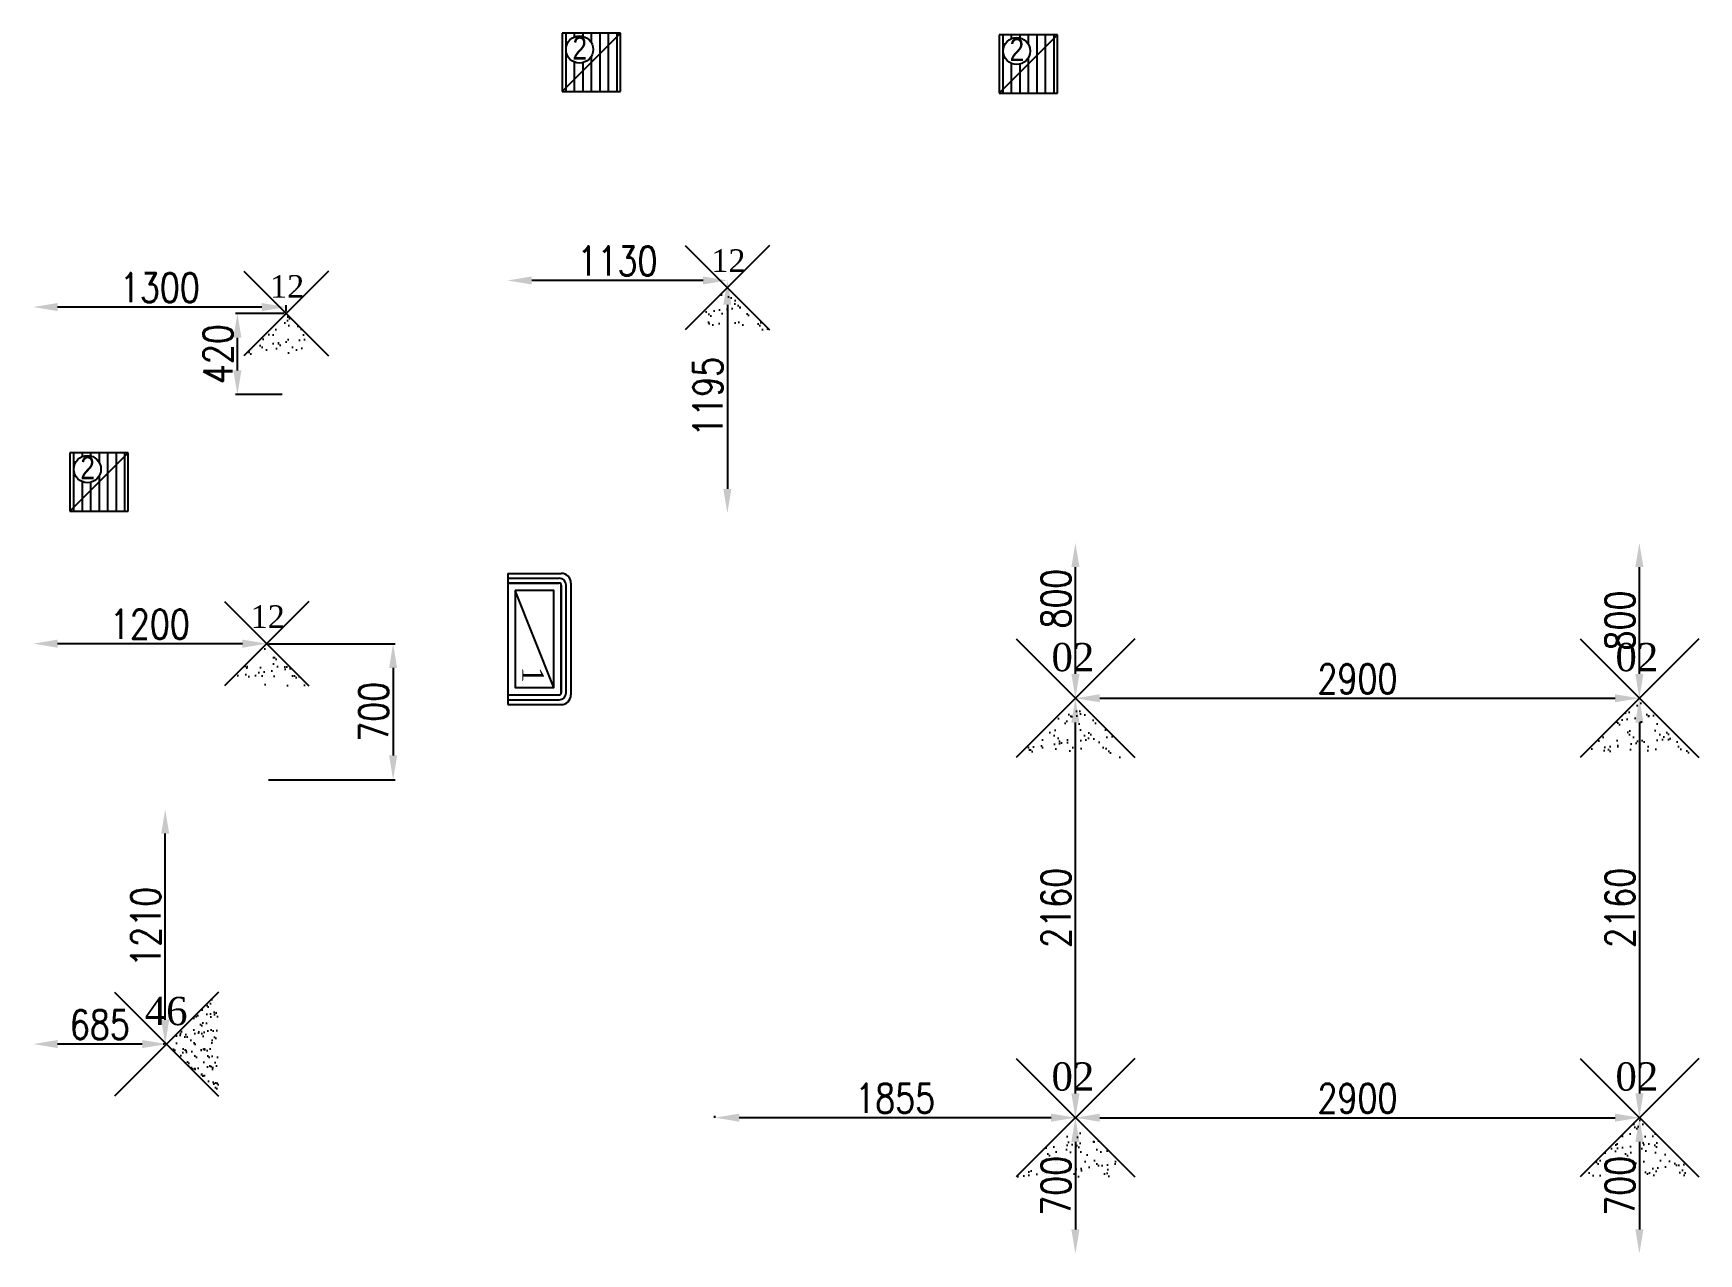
# Model space of a CAD drawing. Header units: millimetres. Extents: x -229 to 38456, y 27305 to 65049.
# Drawn here: x -229 to 8335, y 42443 to 48722 of the extents above; entities that cross this region are included whole.
import ezdxf
from ezdxf.enums import TextEntityAlignment as Align

# ---------------------------------------------------------------- set-up
doc = ezdxf.new("R2010")
doc.units = ezdxf.units.MM
doc.header["$LTSCALE"] = 700
doc.header["$MEASUREMENT"] = 0
doc.header["$PDMODE"] = 35
doc.header["$PDSIZE"] = -25
for name, color, linetype in [('DIF 02', 74, 'Continuous'), ('DIF 12', 84, 'Continuous'), ('DIF 46', 74, 'Continuous'), ('Low pickup 500x200', 10, 'Continuous'), ('Return grill 300x300', 5, 'Continuous'), ('RETURN GRILL-600x300', 5, 'Continuous'), ('SA-DIMSTYLE', 2, 'Continuous')]:
    doc.layers.add(name, color=color, linetype=linetype)
doc.styles.add('ROMANS', font='romans', dxfattribs={"width": 0.8})
doc.styles.add('style1', font='ARIALN.TTF')
doc.styles.add('TECHNICBOLD', font='times.ttf', dxfattribs={"height": 10})
doc.dimstyles.new('SA-MA', dxfattribs={"dimtxt": 150, "dimasz": 125, "dimexe": 10, "dimexo": 10, "dimgap": 25, "dimtad": 1, "dimdec": 0, "dimrnd": 5, "dimzin": 0, "dimdsep": 46, "dimtxsty": 'ROMANS', "dimcen": 0, "dimclrd": 1, "dimclre": 1, "dimclrt": 7, "dimadec": 0, "dimazin": 0, "dimtfac": 1, "dimtdec": 0, "dimtofl": 0, "dimtmove": 0, "dimatfit": 3, "dimfxl": 1, "dimtolj": 1, "dimtzin": 0, "dimarcsym": 0})

# ---------------------------------------------------------------- blocks, each defined once
blk = doc.blocks.new('DIFF CODE-12')
at = {"layer": 'DIF 12'}
h = blk.add_hatch(dxfattribs=at)
h.set_pattern_fill('AR-SAND', color=256, scale=50, style=0)
h.paths.add_polyline_path([(-20771.6, -48936.5), (-20336.6, -48936.5), (-20554.1, -48719)])
for p, q in [((-20336.6, -48501.5), (-20771.6, -48936.5)), ((-20771.6, -48501.5), (-20336.6, -48936.5))]:
    blk.add_line(p, q, dxfattribs=at)
at = {"layer": 'DIF 12', "color": 1, "style": 'TECHNICBOLD'}
blk.add_text('12', height=116.49, dxfattribs=at).set_placement((-20636.9, -48638))
blk = doc.blocks.new('DIFF CODE-46')
at = {"layer": 'DIF 46'}
h = blk.add_hatch(dxfattribs=at)
h.set_pattern_fill('AR-SAND', color=256, scale=35, style=0)
h.set_pattern_definition([(37.5, (0, 0), (-2.204768, 67.43883), [0, -53.2, 0, -59.5, 0, -56.875]), (7.5, (0, 0), (61.94218, 98.77511), [0, -28.7, 0, -47.95, 0, -18.375]), (327.5, (-43.05, 0), (108.994965, 0.198067), [0, -17.5, 0, -63, 0, -82.25]), (317.5, (-43.05, 0), (105.21443, 30.71864), [0, -8.75, 0, -41.3, 0, -47.25])])
h.paths.add_polyline_path([(1662.9, -67950.8), (1395.4, -68218.3), (1662.9, -68485.8)])
for p, q in [((1127.9, -67950.8), (1662.9, -68485.8)), ((1662.9, -67950.8), (1127.9, -68485.8))]:
    blk.add_line(p, q, dxfattribs=at)
at = {"layer": 'DIF 46', "color": 1, "style": 'TECHNICBOLD'}
blk.add_text('46', height=145.64, dxfattribs=at).set_placement((1283.3, -68120.9))
blk = doc.blocks.new('DIFF CODE-2')
at = {"layer": 'DIF 02'}
h = blk.add_hatch(dxfattribs=at)
h.set_pattern_fill('AR-SAND', color=256, scale=50, style=0)
h.paths.add_polyline_path([(-20872.6, -48009.6), (-20262.6, -48009.6), (-20567.6, -47704.6)])
for p, q in [((-20872.6, -47399.6), (-20262.6, -48009.6)), ((-20262.6, -47399.6), (-20872.6, -48009.6))]:
    blk.add_line(p, q, dxfattribs=at)
at = {"layer": 'DIF 02', "color": 1, "style": 'TECHNICBOLD'}
blk.add_text('02', height=145.64, dxfattribs=at).set_placement((-20690.5, -47565.6))
blk = doc.blocks.new('grill 2')
at = {"layer": 'Return grill 300x300'}
for p, q in [((-181725.9, 9716.9), (-182025.9, 9716.9)), ((-182025.9, 9716.9), (-182025.9, 9416.9)), ((-181725.9, 9716.9), (-182025.9, 9416.9)), ((-182007.4, 9716.9), (-182007.4, 9416.9)), ((-181963.7, 9716.9), (-181963.7, 9698)), ((-181919.9, 9716.9), (-181919.9, 9701.3)), ((-181876.2, 9716.9), (-181876.2, 9668)), ((-181832.4, 9716.9), (-181832.4, 9416.9)), ((-181788.7, 9716.9), (-181788.7, 9416.9)), ((-181744.9, 9716.9), (-181744.9, 9416.9)), ((-181725.9, 9416.9), (-181725.9, 9716.9)), ((-181876.2, 9599.2), (-181876.2, 9416.9)), ((-181963.7, 9569.2), (-181963.7, 9416.9)), ((-181919.9, 9566), (-181919.9, 9416.9)), ((-182025.9, 9416.9), (-181725.9, 9416.9))]:
    blk.add_line(p, q, dxfattribs=at)
blk.add_ellipse((-181935.9, 9633.6), major_axis=(49.3, 49.3), ratio=1, start_param=5.497787, end_param=11.780972, dxfattribs=at)
at = {"layer": 'Return grill 300x300', "color": 7, "style": 'style1'}
blk.add_text('2', height=117.4, dxfattribs=at).set_placement((-181934.8, 9581.9, -0.4), align=Align.CENTER)
blk = doc.blocks.new('*D85')
at = {"layer": 'Defpoints', "color": 0, "ltscale": 8, "transparency": 16777216}
for p in [(8030.1, 46101), (8030.1, 46101), (8030.1, 45301)]:
    blk.add_point(p, dxfattribs=at)
at = {"layer": 'SA-DIMSTYLE', "color": 1, "lineweight": -2, "ltscale": 8, "transparency": 16777216}
blk.add_line((8030.1, 45426), (8030.1, 45976), dxfattribs=at)
at = {"layer": 'SA-DIMSTYLE', "color": 1, "ltscale": 8, "transparency": 16777216}
for points in [[(8009.3, 45976), (8051, 45976), (8030.1, 46101)], [(8009.3, 45426), (8051, 45426), (8030.1, 45301)]]:
    blk.add_solid(points, dxfattribs=at)
at = {"layer": 'SA-DIMSTYLE', "color": 7, "ltscale": 8, "transparency": 16777216, "insert": (7930.1, 45701), "char_height": 150, "attachment_point": 5, "rotation": 90, "style": 'ROMANS'}
blk.add_mtext('\\A1;800', dxfattribs=at)
blk = doc.blocks.new('*D86')
at = {"layer": 'Defpoints', "color": 0, "ltscale": 8, "transparency": 16777216}
for p in [(8030.1, 45301), (8030.1, 43143.4), (8030.1, 43143.4)]:
    blk.add_point(p, dxfattribs=at)
at = {"layer": 'SA-DIMSTYLE', "color": 1, "lineweight": -2, "ltscale": 8, "transparency": 16777216}
blk.add_line((8030.1, 45176), (8030.1, 43268.4), dxfattribs=at)
at = {"layer": 'SA-DIMSTYLE', "color": 1, "ltscale": 8, "transparency": 16777216}
for points in [[(8009.3, 45176), (8051, 45176), (8030.1, 45301)], [(8009.3, 43268.4), (8051, 43268.4), (8030.1, 43143.4)]]:
    blk.add_solid(points, dxfattribs=at)
at = {"layer": 'SA-DIMSTYLE', "color": 7, "ltscale": 8, "transparency": 16777216, "insert": (7930.1, 44222.2), "char_height": 150, "attachment_point": 5, "rotation": 90, "style": 'ROMANS'}
blk.add_mtext('\\A1;2160', dxfattribs=at)
blk = doc.blocks.new('*D87')
at = {"layer": 'Defpoints', "color": 0, "ltscale": 8, "transparency": 16777216}
for p in [(8030.1, 43143.4), (8030.1, 42443.4), (8030.1, 42443.4)]:
    blk.add_point(p, dxfattribs=at)
at = {"layer": 'SA-DIMSTYLE', "color": 1, "lineweight": -2, "ltscale": 8, "transparency": 16777216}
blk.add_line((8030.1, 43018.4), (8030.1, 42568.4), dxfattribs=at)
at = {"layer": 'SA-DIMSTYLE', "color": 1, "ltscale": 8, "transparency": 16777216}
for points in [[(8009.3, 43018.4), (8051, 43018.4), (8030.1, 43143.4)], [(8009.3, 42568.4), (8051, 42568.4), (8030.1, 42443.4)]]:
    blk.add_solid(points, dxfattribs=at)
at = {"layer": 'SA-DIMSTYLE', "color": 7, "ltscale": 8, "transparency": 16777216, "insert": (7930.1, 42793.4), "char_height": 150, "attachment_point": 5, "rotation": 90, "style": 'ROMANS'}
blk.add_mtext('\\A1;700', dxfattribs=at)
blk = doc.blocks.new('*D116')
at = {"layer": 'Defpoints', "color": 0, "ltscale": 8, "transparency": 16777216}
for p in [(5130.1, 43143.4), (5130.1, 42443.4), (5130.1, 42443.4)]:
    blk.add_point(p, dxfattribs=at)
at = {"layer": 'SA-DIMSTYLE', "color": 1, "lineweight": -2, "ltscale": 8, "transparency": 16777216}
blk.add_line((5130.1, 43018.4), (5130.1, 42568.4), dxfattribs=at)
at = {"layer": 'SA-DIMSTYLE', "color": 1, "ltscale": 8, "transparency": 16777216}
for points in [[(5109.3, 43018.4), (5151, 43018.4), (5130.1, 43143.4)], [(5109.3, 42568.4), (5151, 42568.4), (5130.1, 42443.4)]]:
    blk.add_solid(points, dxfattribs=at)
at = {"layer": 'SA-DIMSTYLE', "color": 7, "ltscale": 8, "transparency": 16777216, "insert": (5030.1, 42793.4), "char_height": 150, "attachment_point": 5, "rotation": 90, "style": 'ROMANS'}
blk.add_mtext('\\A1;700', dxfattribs=at)
blk = doc.blocks.new('*D117')
at = {"layer": 'Defpoints', "color": 0, "ltscale": 8, "transparency": 16777216}
for p in [(5130.1, 43143.4), (8030.1, 43143.4), (8030.1, 43143.2)]:
    blk.add_point(p, dxfattribs=at)
at = {"layer": 'SA-DIMSTYLE', "color": 1, "lineweight": -2, "ltscale": 8, "transparency": 16777216}
for p, q in [((5130.1, 43133.4), (5130.1, 43133.2)), ((5255.1, 43143.2), (7905.1, 43143.2)), ((8030.1, 43133.4), (8030.1, 43133.2))]:
    blk.add_line(p, q, dxfattribs=at)
at = {"layer": 'SA-DIMSTYLE', "color": 1, "ltscale": 8, "transparency": 16777216}
for points in [[(5255.1, 43164), (5255.1, 43122.4), (5130.1, 43143.2)], [(7905.1, 43164), (7905.1, 43122.4), (8030.1, 43143.2)]]:
    blk.add_solid(points, dxfattribs=at)
at = {"layer": 'SA-DIMSTYLE', "color": 7, "ltscale": 8, "transparency": 16777216, "insert": (6580.1, 43243.2), "char_height": 150, "attachment_point": 5, "style": 'ROMANS'}
blk.add_mtext('\\A1;2900', dxfattribs=at)
blk = doc.blocks.new('*D118')
at = {"layer": 'Defpoints', "color": 0, "ltscale": 8, "transparency": 16777216}
for p in [(3276.6, 43143.2), (3276.6, 43133), (5130.1, 43143.4)]:
    blk.add_point(p, dxfattribs=at)
at = {"layer": 'SA-DIMSTYLE', "color": 1, "lineweight": -2, "ltscale": 8, "transparency": 16777216}
for p, q in [((3276.6, 43143), (3276.6, 43153.2)), ((5005.1, 43143.2), (3401.6, 43143.2)), ((5130.1, 43133.4), (5130.1, 43133.2))]:
    blk.add_line(p, q, dxfattribs=at)
at = {"layer": 'SA-DIMSTYLE', "color": 1, "ltscale": 8, "transparency": 16777216}
for points in [[(3401.6, 43164), (3401.6, 43122.4), (3276.6, 43143.2)], [(5005.1, 43164), (5005.1, 43122.4), (5130.1, 43143.2)]]:
    blk.add_solid(points, dxfattribs=at)
at = {"layer": 'SA-DIMSTYLE', "color": 7, "ltscale": 8, "transparency": 16777216, "insert": (4203.4, 43243.2), "char_height": 150, "attachment_point": 5, "style": 'ROMANS'}
blk.add_mtext('\\A1;1855', dxfattribs=at)
blk = doc.blocks.new('*D119')
at = {"layer": 'Defpoints', "color": 0, "ltscale": 8, "transparency": 16777216}
for p in [(5130.1, 45301), (5130.1, 45301), (5130.4, 43143.2)]:
    blk.add_point(p, dxfattribs=at)
at = {"layer": 'SA-DIMSTYLE', "color": 1, "lineweight": -2, "ltscale": 8, "transparency": 16777216}
for p, q in [((5130.1, 43268.2), (5130.1, 45176)), ((5120.4, 43143.2), (5120.1, 43143.2))]:
    blk.add_line(p, q, dxfattribs=at)
at = {"layer": 'SA-DIMSTYLE', "color": 1, "ltscale": 8, "transparency": 16777216}
for points in [[(5109.3, 45176), (5151, 45176), (5130.1, 45301)], [(5109.3, 43268.2), (5151, 43268.2), (5130.1, 43143.2)]]:
    blk.add_solid(points, dxfattribs=at)
at = {"layer": 'SA-DIMSTYLE', "color": 7, "ltscale": 8, "transparency": 16777216, "insert": (5030.1, 44222.1), "char_height": 150, "attachment_point": 5, "rotation": 90, "style": 'ROMANS'}
blk.add_mtext('\\A1;2160', dxfattribs=at)
blk = doc.blocks.new('*D120')
at = {"layer": 'Defpoints', "color": 0, "ltscale": 8, "transparency": 16777216}
for p in [(5130.1, 46101), (5130.1, 46101), (5130.1, 45301)]:
    blk.add_point(p, dxfattribs=at)
at = {"layer": 'SA-DIMSTYLE', "color": 1, "lineweight": -2, "ltscale": 8, "transparency": 16777216}
blk.add_line((5130.1, 45426), (5130.1, 45976), dxfattribs=at)
at = {"layer": 'SA-DIMSTYLE', "color": 1, "ltscale": 8, "transparency": 16777216}
for points in [[(5109.3, 45976), (5151, 45976), (5130.1, 46101)], [(5109.3, 45426), (5151, 45426), (5130.1, 45301)]]:
    blk.add_solid(points, dxfattribs=at)
at = {"layer": 'SA-DIMSTYLE', "color": 7, "ltscale": 8, "transparency": 16777216, "insert": (5030.1, 45813.4), "char_height": 150, "attachment_point": 5, "rotation": 90, "style": 'ROMANS'}
blk.add_mtext('\\A1;800', dxfattribs=at)
blk = doc.blocks.new('*D121')
at = {"layer": 'Defpoints', "color": 0, "ltscale": 8, "transparency": 16777216}
for p in [(5130.1, 45301), (8030.1, 45301), (8030.1, 45301)]:
    blk.add_point(p, dxfattribs=at)
at = {"layer": 'SA-DIMSTYLE', "color": 1, "lineweight": -2, "ltscale": 8, "transparency": 16777216}
blk.add_line((5255.1, 45301), (7905.1, 45301), dxfattribs=at)
at = {"layer": 'SA-DIMSTYLE', "color": 1, "ltscale": 8, "transparency": 16777216}
for points in [[(5255.1, 45321.8), (5255.1, 45280.2), (5130.1, 45301)], [(7905.1, 45321.8), (7905.1, 45280.2), (8030.1, 45301)]]:
    blk.add_solid(points, dxfattribs=at)
at = {"layer": 'SA-DIMSTYLE', "color": 7, "ltscale": 8, "transparency": 16777216, "insert": (6580.1, 45401), "char_height": 150, "attachment_point": 5, "style": 'ROMANS'}
blk.add_mtext('\\A1;2900', dxfattribs=at)
blk = doc.blocks.new('*D124')
at = {"layer": 'Defpoints', "color": 0, "ltscale": 8, "transparency": 16777216}
for p in [(2209.8, 47450.4), (2209.8, 47450.4), (3340.3, 47450.4)]:
    blk.add_point(p, dxfattribs=at)
at = {"layer": 'SA-DIMSTYLE', "color": 1, "lineweight": -2, "ltscale": 8, "transparency": 16777216}
blk.add_line((3215.3, 47450.4), (2334.8, 47450.4), dxfattribs=at)
at = {"layer": 'SA-DIMSTYLE', "color": 1, "ltscale": 8, "transparency": 16777216}
for points in [[(2334.8, 47471.2), (2334.8, 47429.6), (2209.8, 47450.4)], [(3215.3, 47471.2), (3215.3, 47429.6), (3340.3, 47450.4)]]:
    blk.add_solid(points, dxfattribs=at)
at = {"layer": 'SA-DIMSTYLE', "color": 7, "ltscale": 8, "transparency": 16777216, "insert": (2775.1, 47550.4), "char_height": 150, "attachment_point": 5, "style": 'ROMANS'}
blk.add_mtext('\\A1;1130', dxfattribs=at)
blk = doc.blocks.new('*D125')
at = {"layer": 'Defpoints', "color": 0, "ltscale": 8, "transparency": 16777216}
for p in [(3340.3, 47450.4), (3340.3, 46253.4), (3340.3, 46253.4)]:
    blk.add_point(p, dxfattribs=at)
at = {"layer": 'SA-DIMSTYLE', "color": 1, "lineweight": -2, "ltscale": 8, "transparency": 16777216}
blk.add_line((3340.3, 47325.4), (3340.3, 46378.4), dxfattribs=at)
at = {"layer": 'SA-DIMSTYLE', "color": 1, "ltscale": 8, "transparency": 16777216}
for points in [[(3319.5, 47325.4), (3361.2, 47325.4), (3340.3, 47450.4)], [(3319.5, 46378.4), (3361.2, 46378.4), (3340.3, 46253.4)]]:
    blk.add_solid(points, dxfattribs=at)
at = {"layer": 'SA-DIMSTYLE', "color": 7, "ltscale": 8, "transparency": 16777216, "insert": (3240.3, 46851.9), "char_height": 150, "attachment_point": 5, "rotation": 90, "style": 'ROMANS'}
blk.add_mtext('\\A1;1195', dxfattribs=at)
blk = doc.blocks.new('*D126')
at = {"layer": 'Defpoints', "color": 0, "ltscale": 8, "transparency": 16777216}
for p in [(449.6, 44729.4), (449.6, 44729.4), (456.7, 43521.9)]:
    blk.add_point(p, dxfattribs=at)
at = {"layer": 'SA-DIMSTYLE', "color": 1, "lineweight": -2, "ltscale": 8, "transparency": 16777216}
for p, q in [((449.6, 43646.9), (449.6, 44604.4)), ((446.7, 43521.9), (439.6, 43521.9))]:
    blk.add_line(p, q, dxfattribs=at)
at = {"layer": 'SA-DIMSTYLE', "color": 1, "ltscale": 8, "transparency": 16777216}
for points in [[(428.8, 44604.4), (470.4, 44604.4), (449.6, 44729.4)], [(428.8, 43646.9), (470.4, 43646.9), (449.6, 43521.9)]]:
    blk.add_solid(points, dxfattribs=at)
at = {"layer": 'SA-DIMSTYLE', "color": 7, "ltscale": 8, "transparency": 16777216, "insert": (349.6, 44125.6), "char_height": 150, "attachment_point": 5, "rotation": 90, "style": 'ROMANS'}
blk.add_mtext('\\A1;1210', dxfattribs=at)
blk = doc.blocks.new('*D127')
at = {"layer": 'Defpoints', "color": 0, "ltscale": 8, "transparency": 16777216}
for p in [(-228.6, 43521.9), (-228.6, 43521.9), (456.7, 43521.9)]:
    blk.add_point(p, dxfattribs=at)
at = {"layer": 'SA-DIMSTYLE', "color": 1, "lineweight": -2, "ltscale": 8, "transparency": 16777216}
blk.add_line((331.7, 43521.9), (-103.6, 43521.9), dxfattribs=at)
at = {"layer": 'SA-DIMSTYLE', "color": 1, "ltscale": 8, "transparency": 16777216}
for points in [[(-103.6, 43542.7), (-103.6, 43501.1), (-228.6, 43521.9)], [(331.7, 43542.7), (331.7, 43501.1), (456.7, 43521.9)]]:
    blk.add_solid(points, dxfattribs=at)
at = {"layer": 'SA-DIMSTYLE', "color": 7, "ltscale": 8, "transparency": 16777216, "insert": (114, 43621.9), "char_height": 150, "attachment_point": 5, "style": 'ROMANS'}
blk.add_mtext('\\A1;685', dxfattribs=at)
blk = doc.blocks.new('lowpick up 500x200')
at = {"layer": 'Low pickup 500x200', "color": 6}
for p, q in [((-37.5, 187.5), (537.5, 187.5)), ((-87.5, -137.5), (-87.5, 137.5)), ((-37.5, -137.5), (-37.5, 127.5)), ((-27.5, 137.5), (527.5, 137.5)), ((537.5, -137.5), (537.5, 127.5)), ((587.5, -137.5), (587.5, 137.5)), ((-87.5, -137.5), (-37.5, -137.5)), ((537.5, -137.5), (587.5, -137.5))]:
    blk.add_line(p, q, dxfattribs=at)
at = {"layer": 'Low pickup 500x200', "color": 40}
for p, q in [((-62.5, -137.5), (-62.5, 127.5)), ((527.5, 162.5), (-27.5, 162.5)), ((562.5, -137.5), (562.5, 127.5))]:
    blk.add_line(p, q, dxfattribs=at)
at = {"layer": 'Low pickup 500x200'}
blk.add_line((500, 100), (0, -100), dxfattribs=at)
at = {"layer": 'Low pickup 500x200', "color": 6}
for points in [[(-37.5, 127.5), (-37.5, -137.5), (537.5, -137.5), (537.5, 127.5)], [(527.5, 137.5), (-27.5, 137.5)]]:
    blk.add_lwpolyline(points, dxfattribs=at)
at = {"layer": 'Low pickup 500x200'}
blk.add_lwpolyline([(0, -100), (500, -100), (500, 100), (0, 100)], close=True, dxfattribs=at)
at = {"layer": 'Low pickup 500x200', "color": 6}
for centre, radius, start, end in [((-37.5, 137.5), 50, 90, 180), ((537.5, 137.5), 50, 0, 90), ((-27.5, 127.5), 10, 90, 180), ((527.5, 127.5), 10, 0, 90)]:
    blk.add_arc(centre, radius, start, end, dxfattribs=at)
at = {"layer": 'Low pickup 500x200', "color": 40}
for centre, start, end in [((-27.5, 127.5), 90, 180), ((527.5, 127.5), 0, 90)]:
    blk.add_arc(centre, 35, start, end, dxfattribs=at)
at = {"layer": 'Low pickup 500x200', "color": 6, "style": 'TECHNICBOLD'}
blk.add_text('1', height=110.8, dxfattribs=at).set_placement((392.3, -63.2))
blk = doc.blocks.new('*D23')
at = {"layer": 'Defpoints', "color": 0, "ltscale": 8, "transparency": 16777216}
for p in [(820.9, 47280.5), (1071.4, 47280.5), (1061.2, 46863)]:
    blk.add_point(p, dxfattribs=at)
at = {"layer": 'SA-DIMSTYLE', "color": 1, "lineweight": -2, "ltscale": 8, "transparency": 16777216}
for p, q in [((1061.4, 47280.5), (810.9, 47280.5)), ((820.9, 46988), (820.9, 47155.5)), ((1051.2, 46863), (810.9, 46863))]:
    blk.add_line(p, q, dxfattribs=at)
at = {"layer": 'SA-DIMSTYLE', "color": 1, "ltscale": 8, "transparency": 16777216}
for points in [[(800.1, 47155.5), (841.8, 47155.5), (820.9, 47280.5)], [(800.1, 46988), (841.8, 46988), (820.9, 46863)]]:
    blk.add_solid(points, dxfattribs=at)
at = {"layer": 'SA-DIMSTYLE', "color": 7, "ltscale": 8, "transparency": 16777216, "insert": (720.9, 47071.7), "char_height": 150, "attachment_point": 5, "rotation": 90, "style": 'ROMANS'}
blk.add_mtext('\\A1;420', dxfattribs=at)
blk = doc.blocks.new('*D24')
at = {"layer": 'Defpoints', "color": 0, "ltscale": 8, "transparency": 16777216}
for p in [(-228.6, 47313.5), (-228.6, 47313.5), (1071.4, 47280.5)]:
    blk.add_point(p, dxfattribs=at)
at = {"layer": 'SA-DIMSTYLE', "color": 1, "lineweight": -2, "ltscale": 8, "transparency": 16777216}
for p, q in [((946.4, 47313.5), (-103.6, 47313.5)), ((1071.4, 47290.5), (1071.4, 47323.5))]:
    blk.add_line(p, q, dxfattribs=at)
at = {"layer": 'SA-DIMSTYLE', "color": 1, "ltscale": 8, "transparency": 16777216}
for points in [[(-103.6, 47334.4), (-103.6, 47292.7), (-228.6, 47313.5)], [(946.4, 47334.4), (946.4, 47292.7), (1071.4, 47313.5)]]:
    blk.add_solid(points, dxfattribs=at)
at = {"layer": 'SA-DIMSTYLE', "color": 7, "ltscale": 8, "transparency": 16777216, "insert": (421.4, 47413.5), "char_height": 150, "attachment_point": 5, "style": 'ROMANS'}
blk.add_mtext('\\A1;1300', dxfattribs=at)
blk = doc.blocks.new('*D25')
at = {"layer": 'Defpoints', "color": 0, "ltscale": 8, "transparency": 16777216}
for p in [(-228.6, 45581.8), (-228.6, 45581.8), (971.4, 45581.8)]:
    blk.add_point(p, dxfattribs=at)
at = {"layer": 'SA-DIMSTYLE', "color": 1, "lineweight": -2, "ltscale": 8, "transparency": 16777216}
blk.add_line((846.4, 45581.8), (-103.6, 45581.8), dxfattribs=at)
at = {"layer": 'SA-DIMSTYLE', "color": 1, "ltscale": 8, "transparency": 16777216}
for points in [[(-103.6, 45602.6), (-103.6, 45561), (-228.6, 45581.8)], [(846.4, 45602.6), (846.4, 45561), (971.4, 45581.8)]]:
    blk.add_solid(points, dxfattribs=at)
at = {"layer": 'SA-DIMSTYLE', "color": 7, "ltscale": 8, "transparency": 16777216, "insert": (371.4, 45681.8), "char_height": 150, "attachment_point": 5, "style": 'ROMANS'}
blk.add_mtext('\\A1;1200', dxfattribs=at)
blk = doc.blocks.new('*D15')
at = {"layer": 'Defpoints', "color": 0, "ltscale": 8, "transparency": 16777216}
for p in [(971.4, 45581.8), (971.4, 44881.8), (1621.7, 44881.8)]:
    blk.add_point(p, dxfattribs=at)
at = {"layer": 'SA-DIMSTYLE', "color": 1, "lineweight": -2, "ltscale": 8, "transparency": 16777216}
for p, q in [((981.4, 45581.8), (1631.7, 45581.8)), ((1621.7, 45456.8), (1621.7, 45006.8)), ((981.4, 44881.8), (1631.7, 44881.8))]:
    blk.add_line(p, q, dxfattribs=at)
at = {"layer": 'SA-DIMSTYLE', "color": 1, "ltscale": 8, "transparency": 16777216}
for points in [[(1600.9, 45456.8), (1642.5, 45456.8), (1621.7, 45581.8)], [(1600.9, 45006.8), (1642.5, 45006.8), (1621.7, 44881.8)]]:
    blk.add_solid(points, dxfattribs=at)
at = {"layer": 'SA-DIMSTYLE', "color": 7, "ltscale": 8, "transparency": 16777216, "insert": (1521.7, 45231.8), "char_height": 150, "attachment_point": 5, "rotation": 90, "style": 'ROMANS'}
blk.add_mtext('\\A1;700', dxfattribs=at)

msp = doc.modelspace()

# ---------------------------------------------------------------- block references
at = {"layer": 'DIF 46'}
for name, p in [('DIFF CODE-12', (23894.5, 96132.3)), ('DIFF CODE-12', (21625.5, 95999.5)), ('DIFF CODE-12', (21525.5, 94300.8)), ('DIFF CODE-2', (25697.7, 93005.6)), ('DIFF CODE-2', (28597.7, 93005.6)), ('DIFF CODE-46', (-938.7, 111740.2)), ('DIFF CODE-2', (25697.7, 90848)), ('DIFF CODE-2', (28597.7, 90848))]:
    msp.add_blockref(name, p, dxfattribs=at)
at = {"layer": 'Low pickup 500x200', "ltscale": 8, "rotation": 270}
msp.add_blockref('lowpick up 500x200', (2348.7, 45856.1, -12.5), dxfattribs=at)
at = {"layer": 'RETURN GRILL-600x300'}
for p in [(184516.3, 39005.1), (186763.9, 38997.3, 100), (181985.5, 36846.1)]:
    msp.add_blockref('grill 2', p, dxfattribs=at)

# ---------------------------------------------------------------- dimensions: what is measured, and where the dimension line sits
at = {"layer": 'SA-DIMSTYLE', "ltscale": 8}
for base, p1, p2, picture, middle in [((2209.8, 47450.4079), (3340.35, 47450.4079), (2209.8, 47450.4079), '*D124', (2775.075, 47550.4079)), ((-228.6, 47313.5), (1071.4, 47280.5), (-228.6, 47313.5), '*D24', (421.4, 47413.5)), ((-228.6, 45581.8), (971.4, 45581.8), (-228.6, 45581.8), '*D25', (371.4, 45681.8)), ((8030.1, 45301), (5130.1, 45301), (8030.1, 45301), '*D121', (6580.1, 45401)), ((-228.6, 43521.9), (456.7, 43521.9), (-228.6, 43521.9), '*D127', (114, 43621.9)), ((3276.6, 43143.1917), (5130.15, 43143.4), (3276.6, 43132.9833), '*D118', (4203.375, 43243.1917)), ((8030.1, 43143.2), (5130.1, 43143.4), (8030.1, 43143.4), '*D117', (6580.1, 43243.2))]:
    dim = msp.add_linear_dim(base=base, p1=p1, p2=p2, dimstyle='SA-MA', dxfattribs=at)
    dim.commit()
    dim.dimension.update_dxf_attribs({"geometry": picture, "text_midpoint": middle})
for base, p1, p2, picture, middle in [((3340.3, 46253.4), (3340.3, 47450.4), (3340.3, 46253.4), '*D125', (3240.3, 46851.9)), ((820.9365738, 47280.5), (1061.2040412, 46863), (1071.4, 47280.5), '*D23', (720.9365738, 47071.75)), ((8030.1, 46101), (8030.1, 45301), (8030.1, 46101), '*D85', (7930.1, 45701)), ((1621.7, 44881.8), (971.4, 45581.8), (971.4, 44881.8), '*D15', (1521.7, 45231.8)), ((5130.1, 45301), (5130.4, 43143.2), (5130.1, 45301), '*D119', (5030.1, 44222.1)), ((8030.1, 43143.4), (8030.1, 45301), (8030.1, 43143.4), '*D86', (7930.1, 44222.2)), ((449.6166664, 44729.4), (456.7, 43521.9), (449.6166664, 44729.4), '*D126', (349.6166664, 44125.65)), ((5130.1, 42443.4), (5130.1, 43143.4), (5130.1, 42443.4), '*D116', (5030.1, 42793.4)), ((8030.1, 42443.4), (8030.1, 43143.4), (8030.1, 42443.4), '*D87', (7930.1, 42793.4))]:
    dim = msp.add_linear_dim(base=base, p1=p1, p2=p2, angle=90, dimstyle='SA-MA', dxfattribs=at)
    dim.commit()
    dim.dimension.update_dxf_attribs({"geometry": picture, "text_midpoint": middle})
dim = msp.add_linear_dim(base=(5130.1, 46101), p1=(5130.1, 45301), p2=(5130.1, 46101), angle=90, dimstyle='SA-MA', override={"dimtmove": 2}, dxfattribs=at)
dim.commit()
dim.dimension.update_dxf_attribs({"geometry": '*D120', "text_midpoint": (5030.1, 45813.4), "dimtype": 160})

doc.saveas('drawing.dxf')
